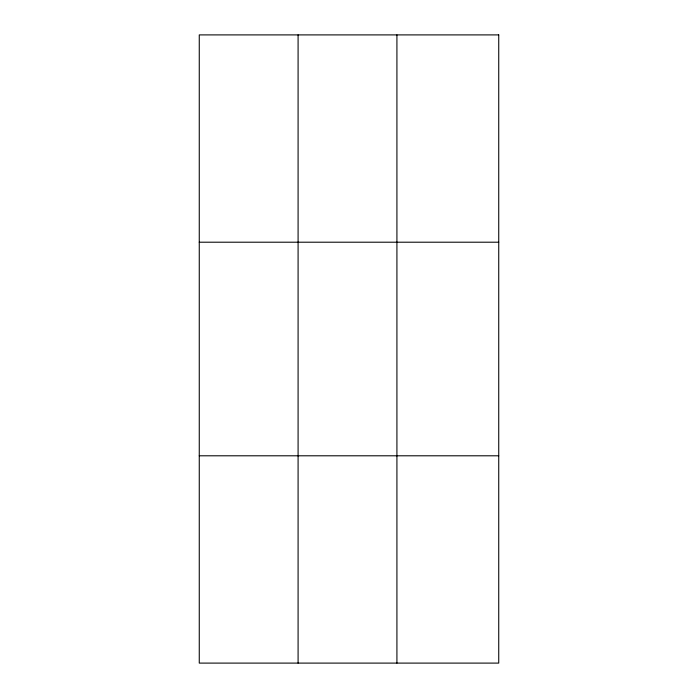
<?xml version="1.0" encoding="UTF-8"?>
<svg xmlns="http://www.w3.org/2000/svg" width="698" height="698" viewBox="0 0 698 698"><rect width="100%" height="100%" fill="white"/><g stroke="black" fill="none" stroke-linecap="round" stroke-linejoin="round"><path stroke-width="1.05" d="M298.09 34.9L298.09 663.1M396.918 34.9L396.918 663.1M199.262 242.206L498.738 242.206M199.262 455.794L498.738 455.794M498.738 34.9L498.738 663.1L199.262 663.1L199.262 34.9L498.738 34.9"/></g></svg>
